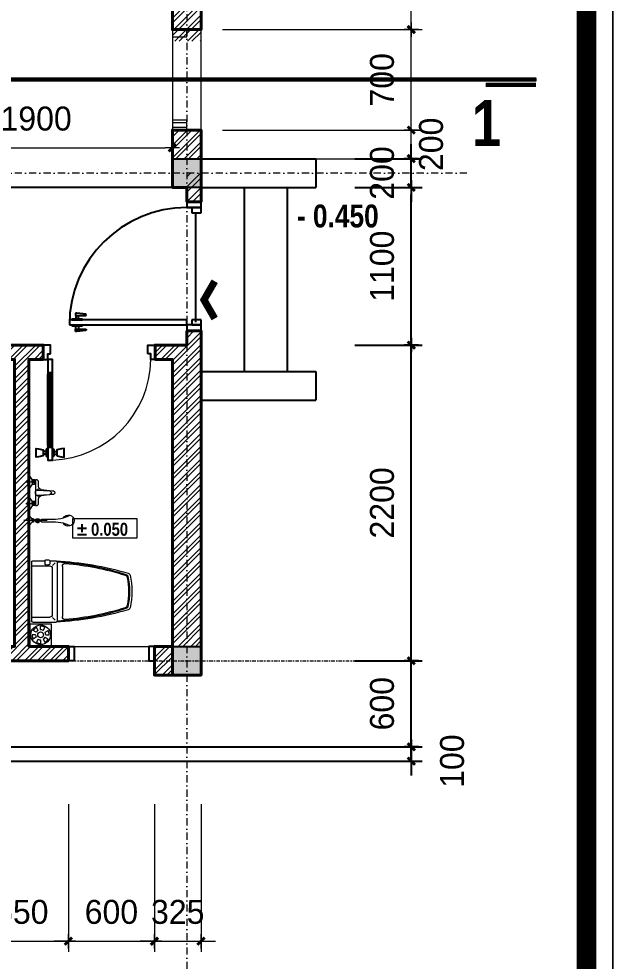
# Model space of a CAD drawing. Header units: millimetres. Extents: x 615730 to 2792744, y 139412 to 597571.
# Drawn here: x 683404 to 687605, y 288317 to 294886 of the extents above; entities that cross this region are included whole.
import ezdxf

# ---------------------------------------------------------------- set-up
doc = ezdxf.new("R2010")
doc.units = ezdxf.units.MM
doc.header["$MEASUREMENT"] = 0
doc.header["$PDMODE"] = 34
doc.linetypes.add('DASHDOT', pattern=[1, 0.5, -0.25, 0, -0.25])
doc.linetypes.add('HIDDEN2', pattern=[0.1875, 0.125, -0.0625])
doc.layers.get('0').update_dxf_attribs({"lineweight": 5})
for name, color, linetype, lineweight in [('1', 1, 'Continuous', 40), ('1L', 1, 'Continuous', 9), ('AN_0.20', 2, 'Continuous', 20), ('AN_CUA', 51, 'Continuous', 15), ('HATCH', 42, 'Continuous', 5), ('net cat.', 1, 'Continuous', 35), ('NETNGOAITUONG', 1, 'Continuous', 40), ('NTHAY1', 61, 'Continuous', 25), ('thay', 7, 'Continuous', 15), ('TIM TRUC', 149, 'DASHDOT', 9), ('VATDUNG', 33, 'Continuous', 13), ('VLIEU', 250, 'Continuous', 9)]:
    doc.layers.add(name, color=color, linetype=linetype, lineweight=lineweight)
for name, color, linetype in [('AN_TEXT', 254, 'Continuous'), ('CUA', 132, 'Continuous'), ('DOORS', 1, 'Continuous'), ('H', 252, 'Continuous'), ('LAYER18', 1, 'Continuous'), ('NET MANH', 252, 'Continuous'), ('NETCAT', 4, 'Continuous'), ('SWING', 7, 'Continuous'), ('THBI-VS', 1, 'Continuous'), ('VL', 155, 'Continuous')]:
    doc.layers.add(name, color=color, linetype=linetype)
doc.styles.add('H-B', font='')
doc.styles.get("Standard").update_dxf_attribs({"font": ''})
doc.styles.add('VNI-AVO', font='vni-roms.shx')
doc.styles.get('H-B').set_extended_font_data('VNI-Helve-Condense', bold=True)
doc.styles.get('Standard').set_extended_font_data('VNI-Avo')
doc.dimstyles.new('1-50b', dxfattribs={"dimtxt": 167, "dimasz": 50, "dimexe": 75, "dimexo": 150, "dimgap": 120, "dimtad": 1, "dimdec": 0, "dimzin": 12, "dimtxsty": 'VNI-AVO', "dimblk": ']', "dimcen": 0, "dimdle": 50, "dimclrd": 252, "dimclre": 252, "dimclrt": 2, "dimadec": 0, "dimazin": 0, "dimtfac": 1, "dimtdec": 0, "dimtix": 1, "dimtmove": 2, "dimatfit": 0, "dimldrblk": 'OPEN90', "dimfxl": 1, "dimlwd": -1, "dimlwe": -1, "dimarcsym": 0})
pattern_1 = [(45, (0, 0), (-44.194174, 44.194174), []), (45, (0, 31.25), (-44.194174, 44.194174), [])]

# ---------------------------------------------------------------- blocks, each defined once
blk = doc.blocks.new('08PDRR02')
at = {"color": 0, "linetype": 'ByBlock'}
for p, q in [((1, 0), (0, 0)), ((0, 0), (0, -1)), ((1, -1), (1, 0)), ((0, -1), (1, -1))]:
    blk.add_line(p, q, dxfattribs=at)
blk = doc.blocks.new('08PDNB02')
at = {"color": 0, "linetype": 'ByBlock'}
for p, q in [((0, -1.62), (0, 1.62)), ((0, 1.62), (0.25, 1.62)), ((0.25, -1.62), (0.25, 1.62)), ((0.25, 0.38), (1.25, 0.38)), ((1.25, -0.55), (1.25, 2.75)), ((1.25, 2.75), (1.54, 2.75)), ((1.54, 2.75), (1.69, 2.59)), ((1.69, 2.59), (1.95, -0.13)), ((0.25, -1.62), (0, -1.62)), ((1.25, -0.38), (0.25, -0.38)), ((1.95, -0.55), (1.25, -0.55)), ((1.95, -0.13), (1.95, -0.55))]:
    blk.add_line(p, q, dxfattribs=at)
blk = doc.blocks.new('*U45')
at = {"layer": 'DOORS', "color": 0, "linetype": 'Continuous', "ltscale": 200}
for p, q in [((0, 15), (0, 55)), ((900, 15), (900, 55)), ((0, -25), (0, -55)), ((900, -25), (900, -55))]:
    blk.add_line(p, q, dxfattribs=at)
at = {"layer": 'SWING', "color": 1, "linetype": 'Continuous', "ltscale": 200}
blk.add_arc((0, 55), 900, 0, 90, dxfattribs=at)
at = {"layer": 'DOORS', "color": 0, "linetype": 'Continuous', "ltscale": 200, "xscale": 900, "yscale": 39.99999999999999, "rotation": 90}
blk.add_blockref('08PDRR02', (0, 55), dxfattribs=at)
at = {"layer": 'DOORS', "color": 8, "linetype": 'Continuous', "ltscale": 200, "xscale": 25.4, "yscale": 25.4, "zscale": 25.4, "rotation": 180}
blk.add_blockref('08PDNB02', (0, 895), dxfattribs=at)
at = {"layer": 'DOORS', "color": 8, "linetype": 'Continuous', "ltscale": 200, "xscale": 25.4, "yscale": -25.4, "zscale": 25.4}
blk.add_blockref('08PDNB02', (40, 895), dxfattribs=at)
at = {"layer": 'DOORS', "color": 0, "linetype": 'Continuous', "ltscale": 200, "xscale": 45, "yscale": 110}
for p in [(-45, 55), (900, 55)]:
    blk.add_blockref('08PDRR02', p, dxfattribs=at)
at = {"layer": 'DOORS', "color": 1, "linetype": 'Continuous', "ltscale": 200, "xscale": 39.99999999999999, "yscale": 69.99999999999999}
for p in [(0, 15), (860, 15)]:
    blk.add_blockref('08PDRR02', p, dxfattribs=at)
blk = doc.blocks.new('A$C15981CF1')
at = {"color": 8, "linetype": 'Continuous'}
for p, q in [((81, 101.2), (81, 598.8)), ((97.5, 611.2), (97.5, 88.8)), ((114.1, 101.2), (114.1, 598.7)), ((70.9, 60.7), (50.6, 60.7)), ((70.9, 40.5), (50.6, 40.5)), ((124.2, 60.7), (144.5, 60.7)), ((124.2, 40.5), (144.5, 40.5))]:
    blk.add_line(p, q, dxfattribs=at)
for points in [[(101.2, 740.5), (101.2, 801.3), (50.6, 801.3), (50.6, 700), (81, 700), (81, 740.5)], [(780, 740.5), (780, 801.3), (830.6, 801.3), (830.6, 700), (800.3, 700), (800.3, 740.5)], [(81, 598.8), (90.9, 598.8), (90.9, 611.2), (104.2, 611.2), (104.2, 598.7), (114.1, 598.7), (114.1, 700), (81, 700)], [(50.6, 30.4), (17.6, 21.8), (0, 20.2), (0, 81), (17.6, 79.4), (50.6, 70.9)], [(90.9, 88.8), (90.9, 101.2), (81, 101.2), (81, 0), (114.1, 0), (114.1, 101.3), (104.2, 101.3), (104.2, 88.8)], [(144.5, 30.4), (177.5, 21.8), (195.1, 20.2), (195.1, 81), (177.5, 79.4), (144.5, 70.9)]]:
    blk.add_lwpolyline(points, close=True, dxfattribs=at)
for points in [[(81, 78), (75.9, 78, 0.414214), (70.9, 72.9), (70.9, 29.7, 0.414214), (75.9, 24.6), (81, 24.6)], [(114.1, 78), (119.2, 78, -0.414214), (124.2, 72.9), (124.2, 29.7, -0.414214), (119.2, 24.6), (114.1, 24.6)]]:
    blk.add_lwpolyline(points, format="xyb", dxfattribs=at)
at = {"layer": '1L', "color": 8, "linetype": 'Continuous'}
for p, q in [((90.9, 611.2), (90.9, 88.8)), ((104.2, 611.2), (104.2, 88.8))]:
    blk.add_line(p, q, dxfattribs=at)
at = {"layer": '1L', "color": 8}
blk.add_arc((89.9, 710.1), 710.4, 271.94858, 359.18936, dxfattribs=at)
blk = doc.blocks.new('A$C1697067F')
at = {"layer": 'NETCAT', "color": 8, "linetype": 'Continuous'}
blk.add_blockref('A$C15981CF1', (0, 0), dxfattribs=at)
blk = doc.blocks.new(']')
for p, q in [((1, 0), (-1, 0)), ((0, 1), (0, -1))]:
    blk.add_line(p, q)
at = {"color": 9, "const_width": 0.4}
blk.add_lwpolyline([(-0.51, -0.51), (0.51, 0.51)], dxfattribs=at)
blk = doc.blocks.new('*D116')
at = {"layer": 'DEFPOINTS', "color": 0, "ltscale": 10, "transparency": 16777216}
for p in [(685598.2, 289811.6), (686141.5, 289811.6), (685598.2, 289711.6)]:
    blk.add_point(p, dxfattribs=at)
at = {"layer": 'VL', "color": 252, "ltscale": 10, "transparency": 16777216}
for p, q in [((686141.5, 289861.6), (686141.5, 289911.6)), ((685748.2, 289811.6), (686216.5, 289811.6)), ((686141.5, 289711.6), (686141.5, 289811.6)), ((685748.2, 289711.6), (686216.5, 289711.6)), ((686141.5, 289661.6), (686141.5, 289611.6))]:
    blk.add_line(p, q, dxfattribs=at)
at = {"layer": 'VL', "color": 252, "ltscale": 10, "transparency": 16777216, "xscale": 50, "yscale": 50, "zscale": 50}
for p, rotation in [((686141.5, 289811.6), 270), ((686141.5, 289711.6), 90)]:
    blk.add_blockref(']', p, dxfattribs=dict(at, rotation=rotation))
at = {"layer": 'VL', "color": 2, "ltscale": 10, "transparency": 16777216, "insert": (686426.6, 289711.6), "char_height": 167, "attachment_point": 5, "rotation": 90, "style": 'VNI-AVO'}
blk.add_mtext('100', dxfattribs=at)
blk = doc.blocks.new('_Open90')
at = {"color": 0, "linetype": 'ByBlock', "lineweight": -2}
for p, q in [((0, 0), (-1, 0)), ((-0.5, 0.5), (0, 0)), ((0, 0), (-0.5, -0.5))]:
    blk.add_line(p, q, dxfattribs=at)
blk = doc.blocks.new('*D117')
at = {"layer": 'DEFPOINTS', "color": 0, "ltscale": 10, "transparency": 16777216}
for p in [(685598.2, 290411.6), (686141.5, 290411.6), (685598.2, 289811.6)]:
    blk.add_point(p, dxfattribs=at)
at = {"layer": 'VL', "color": 252, "ltscale": 10, "transparency": 16777216}
for p, q in [((686141.5, 290461.6), (686141.5, 290511.6)), ((685748.2, 290411.6), (686216.5, 290411.6)), ((686141.5, 289811.6), (686141.5, 290411.6)), ((685748.2, 289811.6), (686216.5, 289811.6)), ((686141.5, 289761.6), (686141.5, 289711.6))]:
    blk.add_line(p, q, dxfattribs=at)
at = {"layer": 'VL', "color": 252, "ltscale": 10, "transparency": 16777216, "xscale": 50, "yscale": 50, "zscale": 50}
for p, rotation in [((686141.5, 290411.6), 270), ((686141.5, 289811.6), 90)]:
    blk.add_blockref(']', p, dxfattribs=dict(at, rotation=rotation))
at = {"layer": 'VL', "color": 2, "ltscale": 10, "transparency": 16777216, "insert": (685938, 290111.6), "char_height": 167, "attachment_point": 5, "rotation": 90, "style": 'VNI-AVO'}
blk.add_mtext('600', dxfattribs=at)
blk = doc.blocks.new('*D118')
at = {"layer": 'DEFPOINTS', "color": 0, "ltscale": 10, "transparency": 16777216}
for p in [(685598.2, 292611.6), (686141.5, 292611.6), (685598.2, 290411.6)]:
    blk.add_point(p, dxfattribs=at)
at = {"layer": 'VL', "color": 252, "ltscale": 10, "transparency": 16777216}
for p, q in [((685748.2, 292611.6), (686216.5, 292611.6)), ((686141.5, 290461.6), (686141.5, 292561.6)), ((685748.2, 290411.6), (686216.5, 290411.6))]:
    blk.add_line(p, q, dxfattribs=at)
at = {"layer": 'VL', "color": 252, "ltscale": 10, "transparency": 16777216, "xscale": 50, "yscale": 50, "zscale": 50}
for p, rotation in [((686141.5, 292611.6), 90), ((686141.5, 290411.6), 270)]:
    blk.add_blockref(']', p, dxfattribs=dict(at, rotation=rotation))
at = {"layer": 'VL', "color": 2, "ltscale": 10, "transparency": 16777216, "insert": (685938, 291511.6), "char_height": 167, "attachment_point": 5, "rotation": 90, "style": 'VNI-AVO'}
blk.add_mtext('2200', dxfattribs=at)
blk = doc.blocks.new('*D119')
at = {"layer": 'DEFPOINTS', "color": 0, "ltscale": 10, "transparency": 16777216}
for p in [(685598.2, 293711.6), (686141.5, 293711.6), (685598.2, 292611.6)]:
    blk.add_point(p, dxfattribs=at)
at = {"layer": 'VL', "color": 252, "ltscale": 10, "transparency": 16777216}
for p, q in [((685748.2, 293711.6), (686216.5, 293711.6)), ((686141.5, 292661.6), (686141.5, 293661.6)), ((685748.2, 292611.6), (686216.5, 292611.6))]:
    blk.add_line(p, q, dxfattribs=at)
at = {"layer": 'VL', "color": 252, "ltscale": 10, "transparency": 16777216, "xscale": 50, "yscale": 50, "zscale": 50}
for p, rotation in [((686141.5, 293711.6), 90), ((686141.5, 292611.6), 270)]:
    blk.add_blockref(']', p, dxfattribs=dict(at, rotation=rotation))
at = {"layer": 'VL', "color": 2, "ltscale": 10, "transparency": 16777216, "insert": (685938, 293161.6), "char_height": 167, "attachment_point": 5, "rotation": 90, "style": 'VNI-AVO'}
blk.add_mtext('1100', dxfattribs=at)
blk = doc.blocks.new('*D120')
at = {"layer": 'DEFPOINTS', "color": 0, "ltscale": 10, "transparency": 16777216}
for p in [(685598.2, 293911.6), (686141.5, 293911.6), (685598.2, 293711.6)]:
    blk.add_point(p, dxfattribs=at)
at = {"layer": 'VL', "color": 252, "ltscale": 10, "transparency": 16777216}
for p, q in [((686141.5, 293961.6), (686141.5, 294011.6)), ((685748.2, 293911.6), (686216.5, 293911.6)), ((686141.5, 293711.6), (686141.5, 293911.6)), ((685748.2, 293711.6), (686216.5, 293711.6)), ((686141.5, 293661.6), (686141.5, 293611.6))]:
    blk.add_line(p, q, dxfattribs=at)
at = {"layer": 'VL', "color": 252, "ltscale": 10, "transparency": 16777216, "xscale": 50, "yscale": 50, "zscale": 50}
for p, rotation in [((686141.5, 293911.6), 270), ((686141.5, 293711.6), 90)]:
    blk.add_blockref(']', p, dxfattribs=dict(at, rotation=rotation))
at = {"layer": 'VL', "color": 2, "ltscale": 10, "transparency": 16777216, "insert": (685938, 293811.6), "char_height": 167, "attachment_point": 5, "rotation": 90, "style": 'VNI-AVO'}
blk.add_mtext('200', dxfattribs=at)
blk = doc.blocks.new('GA')
at = {"layer": 'VATDUNG', "ltscale": 3}
for p, q in [((-35.1, 0), (-60, 0)), ((-30.4, 17.5), (-52, 30)), ((-17.5, 30.4), (-30, 52)), ((0, 35.1), (0, 60)), ((17.5, 30.4), (30, 52)), ((30.4, 17.5), (52, 30)), ((-30.4, -17.5), (-52, -30)), ((-17.5, -30.4), (-30, -52)), ((0, -35.1), (0, -60)), ((17.5, -30.4), (30, -52)), ((30.4, -17.5), (52, -30)), ((35.1, 0), (60, 0))]:
    blk.add_line(p, q, dxfattribs=at)
blk.add_lwpolyline([(-75, -75), (75, -75), (75, 75), (-75, 75)], close=True, dxfattribs=at)
for radius in [68.4, 20.2]:
    blk.add_circle((0, 0), radius, dxfattribs=at)
for radius, start, end in [(60, 180, 210), (60, 120, 150), (35.1, 180, 210), (35.1, 120, 150), (60, 60, 90), (35.1, 60, 90), (35.1, 0, 30), (60, 0, 30), (60, 240, 270), (35.1, 240, 270), (35.1, 300, 330), (60, 300, 330)]:
    blk.add_arc((0, 0), radius, start, end, dxfattribs=at)
blk = doc.blocks.new('WC-P05')
at = {"layer": 'VATDUNG'}
for p, q in [((-202.4, 531.6), (-202.4, 439.1)), ((-192.4, 541.6), (262.6, 541.6)), ((-163.4, 541.6), (-163.4, 400.6)), ((233.6, 541.6), (233.6, 400.6)), ((272.6, 531.6), (272.6, 351.6)), ((-201.4, 439.1), (-180.4, 439.1)), ((-210.4, 430.1), (-210.4, 409.1)), ((-202.4, 400.1), (-202.4, 351.6)), ((-201.4, 400.1), (-180.4, 400.1)), ((-166.9, 378.6), (-188.2, 357.3)), ((-171.4, 430.1), (-171.4, 409.1)), ((-143.4, 380.6), (213.6, 380.6)), ((237.1, 378.6), (258.4, 357.3)), ((-192.4, 341.6), (262.6, 341.6)), ((-159.3, 302.6), (229.5, 302.6))]:
    blk.add_line(p, q, dxfattribs=at)
blk.add_lwpolyline([(-90.9, -221.9, 0.114547), (161, -222, 0.114547)], format="xyb", dxfattribs=at)
for centre, radius, start, end in [((-192.4, 531.6), 10, 90, 180), ((262.6, 531.6), 10, 0, 90), ((-201.4, 430.1), 9, 90, 180), ((-180.4, 430.1), 9, 0, 90), ((-201.4, 409.1), 9, 180, 270), ((-180.4, 409.1), 9, 270, 0), ((-143.4, 400.6), 20, 180, 270), ((213.6, 400.6), 20, 270, 0), ((2308.9, 492.3), 2515.2, 183.20675, 196.12415), ((-192.4, 351.6), 10, 180, 270), ((1906, 447.2), 2102.6, 182.87428, 197.65536), ((-159.3, 280.1), 22.5, 90, 184.62462), ((-1835.8, 447.2), 2102.6, 342.34464, 357.12572), ((-2238.7, 492.3), 2515.2, 343.87268, 356.79325), ((229.5, 280.1), 22.5, 355.37538, 90), ((262.6, 351.6), 10, 270, 0), ((1905.9, 447.2), 2094.5, 184.62454, 197.52765), ((-1835.8, 447.2), 2094.6, 342.46396, 355.37538), ((-85.8, -199.9), 22.5, 196.12415, 256.89941), ((-76.1, -183.7), 22.5, 197.65536, 257.50587), ((-69.9, -176.8), 22.5, 197.52765, 258.10049), ((35.1, 318), 536.4, 257.50587, 282.49413), ((35.7, 324.3), 534.7, 258.10049, 281.73735), ((139.9, -177.1), 22.5, 281.73735, 342.46396), ((146.2, -183.7), 22.5, 282.49413, 342.34464), ((155.9, -200.1), 22.5, 283.03778, 343.87268)]:
    blk.add_arc(centre, radius, start, end, dxfattribs=at)
blk = doc.blocks.new('vtt2')
at = {"layer": 'VATDUNG'}
for p, q in [((-10.1, 0), (10.1, 0)), ((10.1, 0), (10.1, -10.1)), ((139.9, 0), (139.9, -10.1)), ((160.1, 0), (139.9, 0)), ((-43.6, -15.6), (-43.6, -11)), ((-43.6, -11), (43.6, -11)), ((-15.7, -33.5), (-43.6, -15.6)), ((-43.6, -15.6), (43.6, -15.6)), ((0, -33.5), (-15.7, -33.5)), ((-14.8, -50.8), (-14.8, -38.7)), ((-13, -36.7), (-13.6, -33.5)), ((-12.8, -36.7), (-9.6, -36.7)), ((10.1, -10.1), (-10.1, -10.1)), ((-9.1, -55.9), (-9.1, -52.7)), ((-6.9, -52.1), (-6.9, -37.3)), ((-4.3, -36.7), (4.3, -36.7)), ((4.3, -52.8), (-4.3, -52.8)), ((0, -33.5), (15.7, -33.5)), ((6.9, -52.1), (6.9, -37.3)), ((9.1, -55.9), (9.1, -52.7)), ((9.6, -36.7), (12.8, -36.7)), ((12.8, -52.8), (9.6, -52.8)), ((13, -36.7), (13.6, -33.5)), ((14.8, -38.7), (14.8, -50.8)), ((15.7, -33.5), (43.6, -15.6)), ((43.6, -15.6), (43.6, -11)), ((106.4, -15.6), (106.4, -11)), ((193.6, -11), (106.4, -11)), ((134.3, -33.5), (106.4, -15.6)), ((193.6, -15.6), (106.4, -15.6)), ((150, -33.5), (134.3, -33.5)), ((135.2, -38.7), (135.2, -50.8)), ((137, -36.7), (136.4, -33.5)), ((140.4, -36.7), (137.2, -36.7)), ((137.2, -52.8), (140.4, -52.8)), ((139.9, -10.1), (160.1, -10.1)), ((140.9, -55.9), (140.9, -52.7)), ((143.1, -52.1), (143.1, -37.3)), ((154.3, -36.7), (145.7, -36.7)), ((145.7, -52.8), (154.3, -52.8)), ((150, -33.5), (165.7, -33.5)), ((156.9, -52.1), (156.9, -37.3)), ((159.1, -55.9), (159.1, -52.7)), ((162.8, -36.7), (159.6, -36.7)), ((163, -36.7), (163.6, -33.5)), ((164.8, -50.8), (164.8, -38.7)), ((165.7, -33.5), (193.6, -15.6)), ((193.6, -15.6), (193.6, -11)), ((237.1, -15.3), (237.1, -11)), ((301.9, -11), (237.1, -11)), ((260.9, -34.8), (237.1, -15.3)), ((301.9, -15.3), (237.1, -15.3)), ((257, -65), (257, -78.4)), ((280.5, -36.6), (258.5, -36.6)), ((258.5, -43.3), (258.5, -36.6)), ((258.5, -43.3), (280.5, -43.3)), ((260.9, -34.8), (269.5, -34.8)), ((260.9, -45.1), (269.5, -45.1)), ((265.7, -59.9), (267.2, -47.3)), ((278.1, -34.8), (269.5, -34.8)), ((278.1, -45.1), (269.5, -45.1)), ((273.3, -59.9), (271.8, -47.3)), ((278.1, -34.8), (301.9, -15.3)), ((280.5, -43.3), (280.5, -36.6)), ((282, -65), (282, -78.4)), ((301.9, -15.3), (301.9, -11)), ((57.9, -68.1), (62.6, -155.9)), ((92.1, -68.1), (87.4, -155.9))]:
    blk.add_line(p, q, dxfattribs=at)
at = {"layer": 'VATDUNG', "linetype": 'Continuous'}
for p, q in [((0, 10.9), (0, -62.4)), ((150, 10.9), (150, -62.4)), ((269.5, -138.3), (269.5, 24)), ((259.5, -43.3), (259.5, -36.6)), ((260.5, -43.3), (260.5, -36.6)), ((261.5, -43.3), (261.5, -36.6)), ((262.5, -43.3), (262.5, -36.6)), ((263.5, -43.3), (263.5, -36.6)), ((264.5, -43.3), (264.5, -36.6)), ((265.5, -43.3), (265.5, -36.6)), ((266.5, -43.3), (266.5, -36.6)), ((267.5, -43.3), (267.5, -36.6)), ((268.5, -43.3), (268.5, -36.6)), ((269.5, -43.3), (269.5, -36.6)), ((270.5, -43.3), (270.5, -36.6)), ((271.5, -43.3), (271.5, -36.6)), ((272.5, -43.3), (272.5, -36.6)), ((273.5, -43.3), (273.5, -36.6)), ((274.5, -43.3), (274.5, -36.6)), ((275.5, -43.3), (275.5, -36.6)), ((276.5, -43.3), (276.5, -36.6)), ((277.5, -43.3), (277.5, -36.6)), ((278.5, -43.3), (278.5, -36.6)), ((279.5, -43.3), (279.5, -36.6)), ((262.9, -85.1), (262.9, -73.3)), ((276.1, -85.1), (276.1, -73.3))]:
    blk.add_line(p, q, dxfattribs=at)
at = {"layer": 'VATDUNG'}
for points in [[(-10.1, -10.1), (-10.1, 0)], [(160.1, -10.1), (160.1, 0)]]:
    blk.add_lwpolyline(points, dxfattribs=at)
for points in [[(-9.6, -52.8), (-12.8, -52.8, -0.414214), (-14.8, -50.8)], [(52.9, -94.7, -0.076151), (50, -87.5, 0.253452), (33.2, -78.4), (1.3, -78.4, -0.414214), (-14.7, -62.4), (-14.7, -55.9), (164.7, -55.9), (164.7, -62.4, -0.414214), (148.7, -78.4), (116.8, -78.4, 0.253452), (100, -87.5, -0.076151), (97.1, -94.7)], [(159.6, -52.8), (162.8, -52.8, 0.414214), (164.8, -50.8)], [(266, -57.5, 0.018576), (264.5, -57.8, 0.076901), (260.7, -59.4, 0.107156), (257.9, -62.2, 0.146395), (257, -65, 0.146395)], [(282, -65, 0.146395), (281.1, -62.2, 0.107156), (278.3, -59.4, 0.076901), (274.5, -57.8, 0.018576), (273, -57.5, 0.063925)], [(53.1, -96.3), (61.4, -174.7, 1.184895), (88.6, -174.7), (97, -94.9)], [(261.6, -99.8, 0.24616), (259.5, -102.6), (259.5, -176.9, -0.04738), (251, -252.2, 3.957386), (288, -252.2, -0.04738), (279.5, -176.9), (279.5, -102.6, 0.182299), (278.2, -100.3, 0.036518), (277.4, -96.9, 0.144549), (261.6, -96.9, 0.036518), (260.8, -100.3)], [(269.5, -70.5, 0.063925), (264.5, -71.2, 0.076901), (260.7, -72.8, 0.107156), (257.9, -75.6, 0.146395), (257, -78.4, 0.146395), (257.9, -81.2, 0.107156), (260.7, -83.9, 0.045668), (262.9, -85.1, 0.063925)], [(276.1, -85.1, 0.045668), (278.3, -83.9, 0.107156), (281.1, -81.2, 0.146395), (282, -78.4, 0.146395), (281.1, -75.6, 0.107156), (278.3, -72.8, 0.076901), (274.5, -71.2, 0.063925), (269.5, -70.5, 0.063925)]]:
    blk.add_lwpolyline(points, format="xyb", dxfattribs=at)
at = {"layer": 'VATDUNG', "linetype": 'Continuous'}
for points in [[(269.5, -72, 0.063925), (264.9, -72.6, 0.076901), (261.5, -74.1, 0.107156), (259.1, -76.4, 0.146395), (258.5, -78.4, 0.146395), (259.1, -80.3, 0.107156), (261.5, -82.7, 0.033209), (262.9, -83.4, 0.063925)], [(276.1, -83.4, 0.033209), (277.5, -82.7, 0.107156), (279.9, -80.3, 0.146395), (280.5, -78.4, 0.146395), (279.9, -76.4, 0.107156), (277.5, -74.1, 0.076901), (274.1, -72.6, 0.063925), (269.5, -72, 0.063925)]]:
    blk.add_lwpolyline(points, format="xyb", dxfattribs=at)
at = {"layer": 'VATDUNG'}
for centre, radius, start, end in [((-12.8, -38.7), 2, 90, 180), ((-22.8, -97.2), 61.9, 75.17338, 77.7048), ((-22.8, 7.7), 61.9, 282.2952, 284.82662), ((8.9, -97.2), 61.9, 102.2952, 104.82662), ((8.9, 7.7), 61.9, 255.17338, 257.7048), ((-8.9, -97.2), 61.9, 75.17338, 77.7048), ((-8.9, 7.7), 61.9, 282.2952, 284.82662), ((22.8, -97.2), 61.9, 102.2952, 104.82662), ((22.8, 7.7), 61.9, 255.17338, 257.7048), ((12.8, -38.7), 2, 0, 90), ((12.8, -50.8), 2, 270, 0), ((75, -81.6), 25.7, 346.81476, 193.18524), ((137.2, -38.7), 2, 90, 180), ((137.2, -50.8), 2, 180, 270), ((127.2, -97.2), 61.9, 75.17338, 77.7048), ((127.2, 7.7), 61.9, 282.2952, 284.82662), ((158.9, -97.2), 61.9, 102.2952, 104.82662), ((158.9, 7.7), 61.9, 255.17338, 257.7048), ((141.1, -97.2), 61.9, 75.17338, 77.7048), ((141.1, 7.7), 61.9, 282.2952, 284.82662), ((172.8, -97.2), 61.9, 102.2952, 104.82662), ((172.8, 7.7), 61.9, 255.17338, 257.7048), ((162.8, -38.7), 2, 0, 90), ((261.3, -36.3), 1.64, 104.04866, 187.50649), ((261.3, -43.6), 1.64, 172.49351, 255.95134), ((269.1, -43.3), 4.42, 204.18155, 274.5789), ((268, -60.2), 2.4, 173.05359, 247.30921), ((269.5, -56.7), 6.2, 247.30921, 292.69079), ((269.9, -43.3), 4.42, 265.4211, 335.81845), ((271, -60.2), 2.4, 292.69079, 6.94641), ((277.7, -36.3), 1.64, 352.49351, 75.95134), ((277.7, -43.6), 1.64, 284.04866, 7.50649), ((75, -81.6), 25.7, 210.60404, 233.59857), ((33.2, -98.4), 20, 6.01469, 10.67815), ((75, -81.6), 25.7, 306.40143, 329.39596), ((116.8, -98.4), 20, 169.32185, 173.98531), ((269.5, -126.6), 28, 73.54982, 106.45018), ((275.8, -103.2), 3.78, 49.83614, 63.82585), ((75, -155.3), 12.4, 183.07101, 356.92899), ((31.2, -193.6), 227.5, 340.69292, 344.59806), ((-141.1, -169.6), 400.7, 347.84108, 348.1128), ((680.1, -169.6), 400.7, 191.8872, 192.15892), ((507.8, -193.6), 227.5, 195.40194, 199.30708), ((-23251, 9104.2), 25297.4, 338.19981, 338.25273), ((23790, 9104.2), 25297.4, 201.74727, 201.80019)]:
    blk.add_arc(centre, radius, start, end, dxfattribs=at)
blk = doc.blocks.new('*D1278')
at = {"layer": 'DEFPOINTS', "color": 0, "ltscale": 10, "transparency": 16777216}
for p in [(684474.9, 293986.6), (682574.5, 293911.6), (684474.9, 293911.4)]:
    blk.add_point(p, dxfattribs=at)
at = {"layer": 'VLIEU', "color": 252, "ltscale": 10, "transparency": 16777216}
for p, q in [((682574.5, 294061.6), (682574.5, 294061.6)), ((684474.9, 294061.4), (684474.9, 294061.6)), ((682624.5, 293986.6), (684424.9, 293986.6))]:
    blk.add_line(p, q, dxfattribs=at)
at = {"layer": 'VLIEU', "color": 252, "ltscale": 10, "transparency": 16777216, "xscale": 50, "yscale": 50, "zscale": 50, "rotation": 180}
blk.add_blockref(']', (682574.5, 293986.6), dxfattribs=at)
at = {"layer": 'VLIEU', "color": 252, "ltscale": 10, "transparency": 16777216, "xscale": 50, "yscale": 50, "zscale": 50}
blk.add_blockref(']', (684474.9, 293986.6), dxfattribs=at)
at = {"layer": 'VLIEU', "color": 2, "ltscale": 10, "transparency": 16777216, "insert": (683524.7, 294190.1), "char_height": 167, "attachment_point": 5, "style": 'VNI-AVO'}
blk.add_mtext('1900', dxfattribs=at)
blk = doc.blocks.new('*D1284')
at = {"layer": 'DEFPOINTS', "color": 0, "ltscale": 10, "transparency": 16777216}
for p in [(683099.9, 289561.6), (683749.9, 289561.6), (683749.9, 288455.8)]:
    blk.add_point(p, dxfattribs=at)
at = {"layer": 'VLIEU', "color": 252, "ltscale": 10, "transparency": 16777216}
for p, q in [((683099.9, 289411.6), (683099.9, 288380.8)), ((683749.9, 289411.6), (683749.9, 288380.8)), ((683049.9, 288455.8), (682999.9, 288455.8)), ((683099.9, 288455.8), (683749.9, 288455.8)), ((683799.9, 288455.8), (683849.9, 288455.8))]:
    blk.add_line(p, q, dxfattribs=at)
at = {"layer": 'VLIEU', "color": 252, "ltscale": 10, "transparency": 16777216, "xscale": 50, "yscale": 50, "zscale": 50}
blk.add_blockref(']', (683099.9, 288455.8), dxfattribs=at)
at = {"layer": 'VLIEU', "color": 252, "ltscale": 10, "transparency": 16777216, "xscale": 50, "yscale": 50, "zscale": 50, "rotation": 180}
blk.add_blockref(']', (683749.9, 288455.8), dxfattribs=at)
at = {"layer": 'VLIEU', "color": 2, "ltscale": 10, "transparency": 16777216, "insert": (683424.9, 288659.3), "char_height": 167, "attachment_point": 5, "style": 'VNI-AVO'}
blk.add_mtext('650', dxfattribs=at)
blk = doc.blocks.new('*D1285')
at = {"layer": 'DEFPOINTS', "color": 0, "ltscale": 10, "transparency": 16777216}
for p in [(683749.9, 289561.6), (684349.9, 289561.6), (684349.9, 288455.8)]:
    blk.add_point(p, dxfattribs=at)
at = {"layer": 'VLIEU', "color": 252, "ltscale": 10, "transparency": 16777216}
for p, q in [((683749.9, 289411.6), (683749.9, 288380.8)), ((684349.9, 289411.6), (684349.9, 288380.8)), ((683699.9, 288455.8), (683649.9, 288455.8)), ((683749.9, 288455.8), (684349.9, 288455.8)), ((684399.9, 288455.8), (684449.9, 288455.8))]:
    blk.add_line(p, q, dxfattribs=at)
at = {"layer": 'VLIEU', "color": 252, "ltscale": 10, "transparency": 16777216, "xscale": 50, "yscale": 50, "zscale": 50}
blk.add_blockref(']', (683749.9, 288455.8), dxfattribs=at)
at = {"layer": 'VLIEU', "color": 252, "ltscale": 10, "transparency": 16777216, "xscale": 50, "yscale": 50, "zscale": 50, "rotation": 180}
blk.add_blockref(']', (684349.9, 288455.8), dxfattribs=at)
at = {"layer": 'VLIEU', "color": 2, "ltscale": 10, "transparency": 16777216, "insert": (684049.9, 288659.3), "char_height": 167, "attachment_point": 5, "style": 'VNI-AVO'}
blk.add_mtext('600', dxfattribs=at)
blk = doc.blocks.new('*D1286')
at = {"layer": 'DEFPOINTS', "color": 0, "ltscale": 10, "transparency": 16777216}
for p in [(684349.9, 289561.6), (684674.9, 289561.6), (684674.9, 288455.8)]:
    blk.add_point(p, dxfattribs=at)
at = {"layer": 'VLIEU', "color": 252, "ltscale": 10, "transparency": 16777216}
for p, q in [((684349.9, 289411.6), (684349.9, 288380.8)), ((684674.9, 289411.6), (684674.9, 288380.8)), ((684299.9, 288455.8), (684249.9, 288455.8)), ((684349.9, 288455.8), (684674.9, 288455.8)), ((684724.9, 288455.8), (684774.9, 288455.8))]:
    blk.add_line(p, q, dxfattribs=at)
at = {"layer": 'VLIEU', "color": 252, "ltscale": 10, "transparency": 16777216, "xscale": 50, "yscale": 50, "zscale": 50}
blk.add_blockref(']', (684349.9, 288455.8), dxfattribs=at)
at = {"layer": 'VLIEU', "color": 252, "ltscale": 10, "transparency": 16777216, "xscale": 50, "yscale": 50, "zscale": 50, "rotation": 180}
blk.add_blockref(']', (684674.9, 288455.8), dxfattribs=at)
at = {"layer": 'VLIEU', "color": 2, "ltscale": 10, "transparency": 16777216, "insert": (684512.4, 288659.3), "char_height": 167, "attachment_point": 5, "style": 'VNI-AVO'}
blk.add_mtext('325', dxfattribs=at)
blk = doc.blocks.new('*D1291')
at = {"layer": 'DEFPOINTS', "color": 0, "ltscale": 10, "transparency": 16777216}
for p in [(684674.9, 294111.2), (686141.5, 294111.2), (684674.9, 293911.6)]:
    blk.add_point(p, dxfattribs=at)
at = {"layer": 'VLIEU', "color": 252, "ltscale": 10, "transparency": 16777216}
for p, q in [((686141.5, 294161.2), (686141.5, 294211.2)), ((684824.9, 294111.2), (686216.5, 294111.2)), ((686141.5, 293911.6), (686141.5, 294111.2)), ((684824.9, 293911.6), (686216.5, 293911.6)), ((686141.5, 293861.6), (686141.5, 293811.6))]:
    blk.add_line(p, q, dxfattribs=at)
at = {"layer": 'VLIEU', "color": 252, "ltscale": 10, "transparency": 16777216, "xscale": 50, "yscale": 50, "zscale": 50}
for p, rotation in [((686141.5, 294111.2), 270), ((686141.5, 293911.6), 90)]:
    blk.add_blockref(']', p, dxfattribs=dict(at, rotation=rotation))
at = {"layer": 'VLIEU', "color": 2, "ltscale": 10, "transparency": 16777216, "insert": (686280.1, 294011.4), "char_height": 167, "attachment_point": 5, "rotation": 90, "style": 'VNI-AVO'}
blk.add_mtext('200', dxfattribs=at)
blk = doc.blocks.new('*D1292')
at = {"layer": 'DEFPOINTS', "color": 0, "ltscale": 10, "transparency": 16777216}
for p in [(684674.9, 294811.2), (686141.5, 294811.2), (684674.9, 294111.2)]:
    blk.add_point(p, dxfattribs=at)
at = {"layer": 'VLIEU', "color": 252, "ltscale": 10, "transparency": 16777216}
for p, q in [((684824.9, 294811.2), (686216.5, 294811.2)), ((686141.5, 294161.2), (686141.5, 294761.2)), ((684824.9, 294111.2), (686216.5, 294111.2))]:
    blk.add_line(p, q, dxfattribs=at)
at = {"layer": 'VLIEU', "color": 252, "ltscale": 10, "transparency": 16777216, "xscale": 50, "yscale": 50, "zscale": 50}
for p, rotation in [((686141.5, 294811.2), 90), ((686141.5, 294111.2), 270)]:
    blk.add_blockref(']', p, dxfattribs=dict(at, rotation=rotation))
at = {"layer": 'VLIEU', "color": 2, "ltscale": 10, "transparency": 16777216, "insert": (685938, 294461.2), "char_height": 167, "attachment_point": 5, "rotation": 90, "style": 'VNI-AVO'}
blk.add_mtext('700', dxfattribs=at)
blk = doc.blocks.new('*D1293')
at = {"layer": 'DEFPOINTS', "color": 0, "ltscale": 10, "transparency": 16777216}
for p in [(684674.9, 295611.6), (686141.5, 295611.6), (684674.9, 294811.2)]:
    blk.add_point(p, dxfattribs=at)
at = {"layer": 'VLIEU', "color": 252, "ltscale": 10, "transparency": 16777216}
for p, q in [((684824.9, 295611.6), (686216.5, 295611.6)), ((686141.5, 294861.2), (686141.5, 295561.6)), ((684824.9, 294811.2), (686216.5, 294811.2))]:
    blk.add_line(p, q, dxfattribs=at)
at = {"layer": 'VLIEU', "color": 252, "ltscale": 10, "transparency": 16777216, "xscale": 50, "yscale": 50, "zscale": 50}
for p, rotation in [((686141.5, 295611.6), 90), ((686141.5, 294811.2), 270)]:
    blk.add_blockref(']', p, dxfattribs=dict(at, rotation=rotation))
at = {"layer": 'VLIEU', "color": 2, "ltscale": 10, "transparency": 16777216, "insert": (685938, 295211.4), "char_height": 167, "attachment_point": 5, "rotation": 90, "style": 'VNI-AVO'}
blk.add_mtext('800', dxfattribs=at)

msp = doc.modelspace()

# ---------------------------------------------------------------- hatches: boundary and pattern name
at = {"layer": 'VLIEU', "ltscale": 10}
h = msp.add_hatch(dxfattribs=at)
h.set_pattern_fill('STEEL', color=256, scale=500, style=0)
h.set_pattern_definition(pattern_1)
h.paths.add_polyline_path([(684674.9, 295611.6), (684474.9, 295611.6), (684474.9, 295495.9), (682474.5, 295495.9), (682474.5, 295011.6), (682374.9, 295011.6), (682374.9, 294911.6), (682574.5, 294911.6), (682574.5, 295395.9), (684474.9, 295395.9), (684474.9, 294730.2), (684574.9, 294730.2), (684674.9, 294730.2), (684674.9, 295395.9)])
h = msp.add_hatch(dxfattribs=at)
h.set_pattern_fill('STEEL', color=256, scale=500, style=0)
h.set_pattern_definition(pattern_1)
h.paths.add_polyline_path([(684674.9, 294111.2), (684574.9, 294111.2), (684574.9, 293911.6), (684674.9, 293911.6)])
h.paths.add_polyline_path([(684574.9, 294111.2), (684474.9, 294111.2), (684474.9, 293911.6), (684574.9, 293911.6)])
h = msp.add_hatch(dxfattribs=at)
h.set_pattern_fill('STEEL', color=256, scale=600, style=0)
h.set_pattern_definition([(45, (88417.6, 46159.77), (-53.033009, 53.033009), []), (45, (88417.6, 46197.27), (-53.033009, 53.033009), [])])
h.paths.add_polyline_path([(684674.9, 293811.6), (684574.9, 293811.6), (684574.9, 293611.6), (684674.9, 293611.6)])
h = msp.add_hatch(dxfattribs=at)
h.set_pattern_fill('STEEL', color=256, scale=500, style=0)
h.set_pattern_definition(pattern_1)
h.paths.add_polyline_path([(683474.9, 291812.6), (683474.9, 292511.6), (683574.9, 292511.6), (683574.9, 292611.6), (683374.9, 292611.6), (683274.9, 292611.6), (683274.9, 292511.6), (683374.9, 292511.6), (683374.9, 290511.6), (683099.9, 290511.6), (683099.9, 290411.6), (683749.9, 290411.6), (683749.9, 290511.6), (683474.9, 290511.6), (683474.9, 291356.1), (683474.5, 291356.1), (683474.5, 291420.9), (683474.9, 291420.9), (683474.9, 291464.5), (683474.5, 291464.5), (683474.5, 291497.9), (683463.6, 291497.9), (683463.6, 291518.1), (683474.5, 291518.1), (683474.5, 291551.6), (683474.9, 291551.6), (683474.9, 291614.5), (683474.5, 291614.5), (683474.5, 291647.9), (683463.6, 291647.9), (683463.6, 291668.1), (683474.5, 291668.1), (683474.5, 291701.6), (683474.9, 291701.6)])
h.paths.add_polyline_path([(684674.9, 292711.6), (684574.9, 292711.6), (684574.9, 292611.6), (684354.9, 292611.6), (684354.9, 292511.6), (684474.9, 292511.6), (684474.9, 290511.6), (684674.9, 290511.6)])
h = msp.add_hatch(dxfattribs=at)
h.set_pattern_fill('STEEL', color=256, scale=500, style=0)
h.set_pattern_definition(pattern_1)
h.paths.add_polyline_path([(684474.9, 290511.6), (684349.9, 290511.6), (684349.9, 290311.6), (684474.9, 290311.6)])

# ---------------------------------------------------------------- linework, layer by layer
at = {"layer": 'AN_0.20', "ltscale": 2}
msp.add_lwpolyline([(683778.1, 291267.4), (684230.2, 291267.4), (684230.2, 291400.4), (683778.1, 291400.4)], close=True, dxfattribs=at)
at = {"layer": 'AN_CUA'}
for p, q in [((684474.9, 294761.2), (684474.9, 294180.2)), ((684475.9, 294761.2), (684475.9, 294180.2))]:
    msp.add_line(p, q, dxfattribs=at)
at = {"layer": 'AN_CUA', "ltscale": 2}
for p, q in [((683789.9, 290511.6), (684309.9, 290511.6)), ((683789.9, 290510.6), (684309.9, 290510.6))]:
    msp.add_line(p, q, dxfattribs=at)
at = {"layer": 'AN_CUA', "color": 3}
for points in [[(684574.9, 294811.2), (684474.9, 294811.2), (684474.9, 294761.2), (684574.9, 294761.2)], [(684574.9, 294180.2), (684474.9, 294180.2), (684474.9, 294130.2), (684574.9, 294130.2)], [(684574.9, 294161.2), (684474.9, 294161.2), (684474.9, 294111.2), (684574.9, 294111.2)]]:
    msp.add_lwpolyline(points, close=True, dxfattribs=at)
at = {"layer": 'CUA', "color": 3}
for points in [[(683749.9, 290511.6), (683789.9, 290511.6), (683789.9, 290411.6), (683749.9, 290411.6)], [(684349.9, 290511.6), (684309.9, 290511.6), (684309.9, 290411.6), (684349.9, 290411.6)]]:
    msp.add_lwpolyline(points, close=True, dxfattribs=at)
at = {"layer": 'H', "const_width": 138.2}
msp.add_lwpolyline([(660360.3, 285120.6), (687363.2, 285120.6), (687363.2, 304105.6), (660360.3, 304105.6)], close=True, dxfattribs=at)
at = {"layer": 'HATCH'}
for p in [(684674.9, 294111.2), (684674.9, 294130.2)]:
    msp.add_line(p, (684674.9, 294811.2), dxfattribs=at)
at = {"layer": 'LAYER18', "ltscale": 10, "const_width": 30}
msp.add_lwpolyline([(686660, 294425.7), (687011.7, 294425.7)], dxfattribs=at)
at = {"layer": 'net cat.', "color": 6, "linetype": 'HIDDEN2', "ltscale": 5000}
msp.add_line((673341.8, 294464.4), (687013.6, 294464.4), dxfattribs=at)
at = {"layer": 'net cat.', "color": 6, "linetype": 'HIDDEN2', "ltscale": 5000, "const_width": 30}
msp.add_lwpolyline([(661179.7, 296211.6), (673341.8, 296211.6), (673341.8, 294464.4), (687013.6, 294464.4)], dxfattribs=at)
at = {"layer": 'NET MANH'}
for points in [[(684474.9, 293911.6), (684674.9, 293911.6), (684674.9, 293711.6), (684474.9, 293711.6)], [(684474.9, 290511.6), (684674.9, 290511.6), (684674.9, 290311.6), (684474.9, 290311.6)]]:
    msp.add_lwpolyline(points, close=True, dxfattribs=at)
for points in [[(684474.9, 293711.6), (684674.9, 293711.6), (684474.9, 293911.6), (684674.9, 293911.6)], [(684474.9, 290311.6), (684674.9, 290311.6), (684474.9, 290511.6), (684674.9, 290511.6)]]:
    msp.add_solid(points, dxfattribs=at)
at = {"layer": 'NETNGOAITUONG'}
for p, q in [((684474.9, 293911.6), (684474.9, 293711.6)), ((684474.9, 290511.6), (684474.9, 290311.6))]:
    msp.add_line(p, q, dxfattribs=at)
for points in [[(684674.9, 295395.9), (684674.9, 294811.2), (684474.9, 294811.2), (684474.9, 295395.9), (682574.5, 295395.9), (682574.5, 294911.6), (682374.9, 294911.6), (682374.9, 295011.6), (682474.5, 295011.6), (682474.5, 295495.9), (684474.9, 295495.9), (684474.9, 295611.6), (684674.9, 295611.6), (684674.9, 295395.9), (684674.9, 295395.9)], [(684574.9, 293611.6), (684674.9, 293611.6), (684674.9, 293911.6), (684674.9, 293911.6), (684674.9, 294111.2), (684474.9, 294111.2), (684474.9, 293711.6), (684574.9, 293711.6), (684574.9, 293611.6)], [(684574.9, 292711.6), (684674.9, 292711.6), (684674.9, 290311.6), (684349.9, 290311.6), (684349.9, 290511.6), (684474.9, 290511.6), (684474.9, 292511.6), (684354.9, 292511.6), (684354.9, 292611.6), (684574.9, 292611.6), (684574.9, 292711.6)], [(683099.9, 290411.6), (683749.9, 290411.6), (683749.9, 290511.6), (683474.9, 290511.6), (683474.9, 291812.6), (683474.9, 291812.6), (683474.9, 292511.6), (683474.9, 292511.6), (683474.9, 292511.6), (683574.9, 292511.6), (683574.9, 292611.6), (683374.9, 292611.6), (683374.9, 292611.6), (683274.9, 292611.6), (683274.9, 292511.6), (683374.9, 292511.6), (683374.9, 290511.6), (683099.9, 290511.6), (683099.9, 290411.6)]]:
    msp.add_lwpolyline(points, dxfattribs=at)
at = {"layer": 'thay', "linetype": 'Continuous'}
for points in [[(660176, 284936.3), (687547.5, 284936.3), (687547.5, 304289.9), (660176, 304289.9)], [(687547.5, 284936.3), (714919.1, 284936.3), (714919.1, 304289.9), (687547.5, 304289.9)]]:
    msp.add_lwpolyline(points, close=True, dxfattribs=at)
at = {"layer": 'TIM TRUC', "ltscale": 100}
for p, q in [((684574.9, 302326.1), (684574.9, 287814.8)), ((686529.1, 293811.6), (673775.1, 293811.6))]:
    msp.add_line(p, q, dxfattribs=at)
at = {"layer": 'TIM TRUC', "ltscale": 50}
msp.add_line((681174.9, 290411.6), (686129.9, 290411.6), dxfattribs=at)
at = {"layer": 'VL', "ltscale": 10}
for p, q in [((684674.9, 293911.6), (685474.9, 293911.6)), ((685474.9, 293911.6), (685474.9, 293711.6)), ((684474.9, 293711.6), (682574.5, 293711.6)), ((684674.9, 293711.6), (685474.9, 293711.6)), ((684974.9, 293711.6), (684974.9, 292427.2)), ((685274.9, 293711.6), (685274.9, 292427.2)), ((684638.5, 292770.7), (684638.5, 293534.3)), ((684674.9, 292427.2), (685474.9, 292427.2)), ((685474.9, 292427.2), (685474.9, 292227.2)), ((684674.9, 292227.2), (685474.9, 292227.2)), ((677875.1, 289811.6), (685765.9, 289811.6)), ((677875.1, 289711.6), (685761.4, 289711.6))]:
    msp.add_line(p, q, dxfattribs=at)
at = {"layer": 'VL', "color": 9, "ltscale": 10}
msp.add_lwpolyline([(684770.4, 293056.9, 50, 50, 0), (684695.4, 292927, 50, 50, 0), (684770.4, 292797.1, 50, 50, 0), (684695.4, 292927, 0, 0, 0), (685281.9, 292927, 0, 0, 0)], format="xyseb", dxfattribs=at)
at = {"layer": 'VLIEU', "ltscale": 10}
msp.add_line((684474.9, 293911.4), (684897.4, 293911.4), dxfattribs=at)

# ---------------------------------------------------------------- block references
at = {"layer": '1'}
msp.add_blockref('GA', (683556.4, 290592.1), dxfattribs=at)
at = {"layer": 'NETCAT', "linetype": 'Continuous'}
msp.add_blockref('A$C1697067F', (683524.3, 291810.3), dxfattribs=at)
at = {"layer": 'NTHAY1', "xscale": 0.9090857494156811, "yscale": 0.9090857494156811, "zscale": 0.9090857494156811, "rotation": 89.99913866156623}
msp.add_blockref('*U45', (684624.9, 292752.5), dxfattribs=at)
at = {"layer": 'THBI-VS', "xscale": -1, "rotation": 90}
msp.add_blockref('vtt2', (683463.6, 291658), dxfattribs=at)
at = {"layer": 'THBI-VS', "xscale": -0.9001512858085334, "yscale": 0.9001512859249488, "zscale": 0.9001512859304084, "rotation": 90}
msp.add_blockref('WC-P05', (683980, 290925.6), dxfattribs=at)

# ---------------------------------------------------------------- texts
at = {"layer": 'AN_TEXT', "ltscale": 2, "insert": (683810.2, 291281.6), "char_height": 90, "width": 541.6, "attachment_point": 7, "style": 'H-B'}
msp.add_mtext('%%P 0.050', dxfattribs=at)
at = {"layer": 'NTHAY1', "attachment_point": 3}
for s, insert, char_height, width in [('{\\fVNI-Helve-Condense|b1|i0|c0|p2;1}', (686767.8, 294319.6, 5.9), 320, 22738.24), ('{\\fVNI-Helve-Condense|b1|i0|c0|p2;- 0.450}', (685914.1, 293592), 160, 11369.12)]:
    msp.add_mtext(s, dxfattribs=dict(at, insert=insert, char_height=char_height, width=width))

# ---------------------------------------------------------------- dimensions: what is measured, and where the dimension line sits
at = {"layer": 'VL', "ltscale": 10}
for base, p1, p2, picture, middle in [((686141.5, 293911.6), (685598.2, 293711.6), (685598.2, 293911.6), '*D120', (685938, 293811.6)), ((686141.5, 293711.6), (685598.2, 292611.6), (685598.2, 293711.6), '*D119', (685938, 293161.6)), ((686141.5, 292611.6), (685598.2, 290411.6), (685598.2, 292611.6), '*D118', (685938, 291511.6)), ((686141.5, 290411.6), (685598.2, 289811.6), (685598.2, 290411.6), '*D117', (685938, 290111.6))]:
    dim = msp.add_linear_dim(base=base, p1=p1, p2=p2, angle=90, dimstyle='1-50b', override={"dimfxl": 150, "dimarcsym": 1}, dxfattribs=at)
    dim.commit()
    dim.dimension.update_dxf_attribs({"geometry": picture, "text_midpoint": middle})
dim = msp.add_linear_dim(base=(686141.5, 289811.6), p1=(685598.2, 289711.6), p2=(685598.2, 289811.6), angle=90, dimstyle='1-50b', override={"dimfxl": 150, "dimarcsym": 1}, dxfattribs=at)
dim.commit()
dim.dimension.update_dxf_attribs({"geometry": '*D116', "text_midpoint": (686426.6, 289711.6), "dimtype": 160})
at = {"layer": 'VLIEU', "ltscale": 10}
for base, p1, p2, picture, middle in [((686141.5, 295611.6), (684674.9, 294811.2), (684674.9, 295611.6), '*D1293', (685938, 295211.4)), ((686141.5, 294811.2), (684674.9, 294111.2), (684674.9, 294811.2), '*D1292', (685938, 294461.2))]:
    dim = msp.add_linear_dim(base=base, p1=p1, p2=p2, angle=90, dimstyle='1-50b', override={"dimfxl": 2}, dxfattribs=at)
    dim.commit()
    dim.dimension.update_dxf_attribs({"geometry": picture, "text_midpoint": middle})
for base, p1, p2, picture, middle in [((684474.9, 293986.6), (682574.5, 293911.6), (684474.9, 293911.4), '*D1278', (683524.7, 294190.1)), ((683749.9, 288455.8), (683099.9, 289561.6), (683749.9, 289561.6), '*D1284', (683424.9, 288659.3)), ((684349.9, 288455.8), (683749.9, 289561.6), (684349.9, 289561.6), '*D1285', (684049.9, 288659.3)), ((684674.9, 288455.8), (684349.9, 289561.6), (684674.9, 289561.6), '*D1286', (684512.4, 288659.3))]:
    dim = msp.add_linear_dim(base=base, p1=p1, p2=p2, dimstyle='1-50b', override={"dimfxl": 2}, dxfattribs=at)
    dim.commit()
    dim.dimension.update_dxf_attribs({"geometry": picture, "text_midpoint": middle})
dim = msp.add_linear_dim(base=(686141.5, 294111.2), p1=(684674.9, 293911.6), p2=(684674.9, 294111.2), angle=90, dimstyle='1-50b', override={"dimfxl": 2}, dxfattribs=at)
dim.commit()
dim.dimension.update_dxf_attribs({"geometry": '*D1291', "text_midpoint": (686280.1, 294011.4), "dimtype": 160})

doc.saveas('drawing.dxf')
